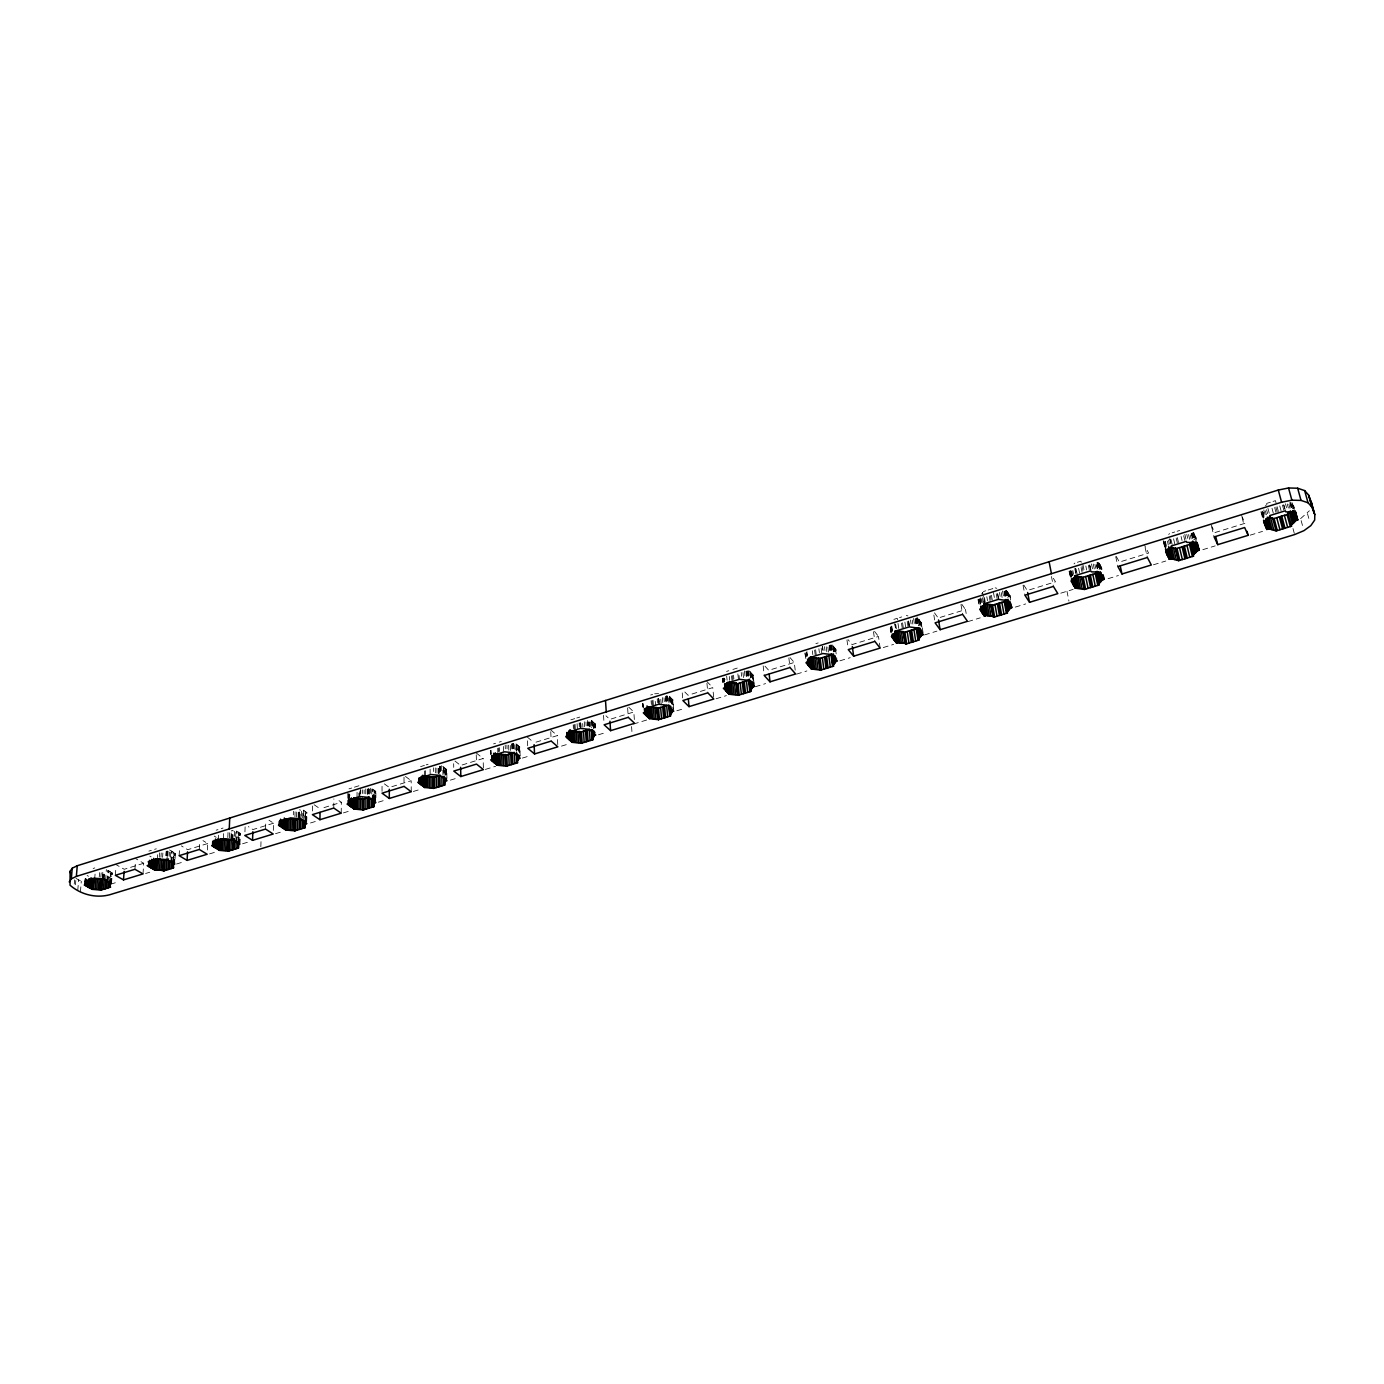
<?xml version="1.0" encoding="UTF-8"?>
<svg xmlns="http://www.w3.org/2000/svg" width="1384" height="1384" viewBox="0 0 1384 1384"><rect width="100%" height="100%" fill="white"/><g stroke="black" fill="none" stroke-linecap="round" stroke-linejoin="round"><path stroke-width="0.75" stroke-dasharray="5 3.75" d="M382.036 791.354L382.036 784.001M373.715 797.928L374.441 791.942L375.877 791.492L375.86 800.627M374.095 801.198L374.113 790.212M374.407 801.077L374.666 791.873M375.133 800.852L375.15 791.717M375.306 802.063L375.341 791.094M375.635 800.696L375.652 791.562M367.314 794.174L367.348 788.672M367.556 794.105L367.573 788.603M368.04 793.949L368.075 788.447M368.542 793.793L368.577 788.292M368.784 793.724L368.801 788.223M369.338 794.122L369.355 788.62M370.566 793.17L370.583 787.669L375.877 791.492M371.777 794.035L371.794 788.551M372.313 799.935L372.348 788.949M372.867 800.333L372.901 789.347M362.435 793.534L362.452 789.866M364.113 793.655L364.13 789.97M365.757 793.862L365.774 788.361M357.02 797.357L357.055 791.856M358.888 796.786L358.906 793.118M359.736 796.527L359.771 792.842M359.892 794.797L359.927 791.112M360.567 793.43L360.601 789.745M360.722 793.534L360.74 789.866M349.045 798.153L349.079 794.485M349.373 798.378L349.252 793.949M347.851 798.36L347.747 793.482M348.353 798.205L348.387 794.537M348.785 798.378L348.612 793.672M348.889 798.032L348.976 794.364L350.775 795.627M341.208 813.187L341.346 802.27L336.883 799.156M333.769 808.048L333.89 798.914M306.314 821.404L306.504 812.339M306.66 821.854L307.075 812.737L302.871 809.882L302.629 820.781M312.473 810.989L312.576 805.523M301.435 816.301L301.608 809.034M303.321 815.712L303.442 810.28M303.805 819.726L304.013 810.661M305.016 822.39L305.258 811.508M305.432 818.307L305.674 813.169L307.075 812.737M305.483 822.217L305.899 813.1M306.175 822.01L306.383 812.944M294.948 816.837L295.086 811.37M296.574 817.027L296.712 811.578M298.148 817.321L298.287 811.872M298.373 817.269L298.494 811.803M298.858 817.114L298.979 811.664M299.342 816.958L299.515 809.692M299.515 818.705L299.74 809.623M300.103 819.103L300.311 810.003M293.322 814.899L293.408 811.266M273.323 830.417L273.548 823.203L268.963 820.193M265.538 829.068L265.78 821.819M260.832 846.679L261.057 840.244M238.775 842.337L239.121 833.722M239.155 844.344L239.674 832.995M239.622 844.205L240.055 833.428M239.847 844.136L240.262 833.358L235.937 830.608L235.488 841.403M244.933 831.836L245.141 826.421M232.893 839.777L233.273 830.781M234.363 836.282L234.64 829.794M236.076 841.783L236.508 830.988M236.664 842.147L237.097 831.351M237.962 842.96L238.394 832.165M238.55 842.389L238.896 833.774L240.262 833.358M238.636 843.133L238.896 833.774M227.806 837.545L228.031 832.147M229.433 837.752L229.657 832.338M231.007 838.029L231.301 830.832M231.145 839.777L231.526 830.763M231.612 839.621L231.993 830.608M232.079 839.482L232.668 830.4M223.36 838.617L223.602 833.203M218.24 840.209L218.482 834.794M207.392 849.966L207.704 843.531L202.981 840.624M199.296 849.465L199.728 840.849M179.141 855.675L179.626 847.077M170.889 861.799L171.512 851.108M171.495 862.163L172.118 851.471M172.827 862.941L173.433 852.25M172.965 860.865L174.021 853.807L175.353 853.392L174.747 864.083M173.363 862.336L173.727 855.935M173.415 864.481L174.228 853.738M174.09 864.273L174.747 853.046M174.54 864.135L175.145 853.461M165.924 855.641L166.184 851.35M166.132 855.572L166.391 851.298M166.599 855.433L166.858 851.143M167.049 855.295L167.308 851.004M167.014 859.516L167.516 850.952M167.862 855.589L168.121 851.298M169.211 856.385L169.453 852.094M170.526 857.163L170.907 850.745M159.298 857.232L159.402 852.855M160.959 857.232L161.219 852.942M162.603 857.319L162.862 853.046M157.344 858.997L157.62 854.707M143.019 873.909L143.711 863.27L135.667 858.616M134.94 869.29L135.511 860.744M115.356 875.311L115.979 866.799M107.537 881.262L108.333 870.657M108.16 881.608L108.955 871.003M109.509 882.369L110.305 871.764M110.201 883.857L110.98 873.269L112.277 872.871L111.499 883.459M110.391 883.788L111.187 873.217M110.841 883.649L111.654 872.526M111.291 883.528L112.069 872.941M102.433 877.335L102.918 870.951M102.468 879.394L103.125 870.899M102.918 879.255L103.402 872.889M103.575 879.048L104.215 870.553M104.198 879.394L104.838 870.899M105.565 880.155L106.36 869.55M106.914 880.916L107.71 870.311L112.277 872.871M99.25 876.885L99.579 872.629M100.859 877.058L101.188 872.82M94.735 878.338L95.064 874.082M77.764 890.414L78.629 879.843M80.428 891.85L81.293 881.297M74.234 884.082L74.598 879.843M75.445 884.739L75.809 880.501M238.965 834.517L237.91 836.663L238.913 837.285L236.37 838.064M595.38 727.552L595.155 723.797L591.539 727.69M673.662 709.265L672.884 699.802L670.531 702.12M443.832 773.345L445.267 770.058L446.772 769.608L446.963 780.68M1007.656 597.334L1010.043 595.708L1010.77 599.635M305.501 814.692L304.653 817.044M1099.034 569.135L1101.578 567.44L1102.425 571.402M1193.631 539.95L1196.33 538.186L1193.631 532.598L1195.568 540.608M833.22 651.933L835.953 649.442L836.455 653.317M918.613 625.603L921.554 623.025L923.076 632.747M1300.597 518.637L1309.385 510.782M749.817 678.333L753.104 675.029L754.124 684.596M373.715 794.278L373.991 795.679M516.474 750.82L519.83 747.049L520.176 756.356M981.723 593.771L982.917 592.784M1265.495 505.592L1266.948 504.503M93.143 868.46L94.804 867.941M148.867 851.125L151.34 850.347M154.593 849.343L156.305 848.807M216.181 830.175L217.945 829.639M221.284 828.601L223.049 828.047M348.976 788.863L351.692 788.032M354.39 787.185L358.958 785.766M420.615 766.598L424.438 765.404M426.185 764.85L428.106 764.262M493.569 743.9L495.541 743.277M499.313 742.101L501.302 741.495M570.848 719.853L574.741 718.642M576.782 718.002L579.758 717.085M650.653 695.028L652.573 694.439M654.684 693.782L658.559 693.609M726.6 671.396L728.78 670.721M732.914 669.441L737.274 668.074M815.903 643.629L818.152 642.92M893.874 619.375L897.247 618.319L898.994 630.049M899.565 617.593L901.676 616.935M906.33 615.499L907.939 615.915M983.384 591.522L985.771 590.778M988.176 590.034L992.76 588.615L994.871 600.448M995.165 587.854L996.774 588.304M1074.884 563.063L1074.036 563.894M1077.358 562.285L1080.973 561.16L1083.43 573.097M1169.601 533.601L1168.684 534.466M1172.179 532.805L1174.739 531.992M1177.092 531.266L1179.652 530.47M1266.516 503.447L1270.374 502.254M1273.038 501.423L1275.46 500.662L1278.729 512.807M1263.973 517.305L1263.004 511.111M1292.362 508.533L1294.438 507.893L1292.656 503.413L1294.317 509.468M143.711 863.27L124.249 869.29L116.135 864.671M207.704 843.531L187.67 849.707L181.339 845.884M273.548 823.203L252.926 829.57L248.307 826.594M323.977 807.633L341.346 802.27M411.256 791.734L411.169 780.714L389.302 787.461L383.489 783.223M483.379 767.757L483.12 758.501L460.578 765.456L453.589 759.954M536.006 742.17L557.302 735.596L557.856 746.824M634.356 719.524L633.82 711.981L609.842 719.386L605.984 715.822M713.66 697.121L712.76 687.606L688.021 695.252L683.142 690.322M795.194 670.133L794.278 662.452L768.726 670.323L764.418 665.548M880.138 648.075L878.477 636.45L852.077 644.598L848.046 639.633M940.169 617.402L965.496 609.583L966.17 613.493M108.99 877.3L111.377 876.556L110.339 875.968L110.98 873.269M171.772 857.959L174.246 857.198L173.208 856.592M110.53 884.22L118.782 881.694M145.597 873.494L149.731 872.231M176.546 864.014L182.74 862.111M209.555 853.893L215.748 852.008M242.563 843.79L248.739 841.887M275.52 833.687L281.696 831.801M310.5 822.978L316.677 821.093M343.422 812.892L351.64 810.384M378.386 802.184L386.62 799.658M413.366 791.475L421.584 788.949M450.388 780.126L456.564 778.24M485.369 769.418L495.645 766.269M522.391 758.086L530.626 755.56M561.489 746.114L569.724 743.589M598.511 734.766L606.746 732.24M633.491 724.057L647.954 719.628M676.845 710.771L685.097 708.245M716.064 698.764L726.392 695.598M755.283 686.741L765.611 683.592M796.561 674.112L806.889 670.946M839.915 660.825L850.226 657.659M883.269 647.556L893.58 644.39M924.547 634.91L936.933 631.121M967.883 621.624L980.27 617.835M1015.372 607.092L1025.682 603.926M1060.784 593.182L1073.154 589.394M1108.134 578.668L1118.428 575.519M1153.426 564.793L1165.778 561.022M1202.834 549.673L1215.187 545.884M1250.184 535.158L1262.537 531.387M75.982 878.39L82.486 881.954M87.123 875.501L88.489 876.262M149.783 856.091L151.133 856.869M169.575 849.949L175.353 853.392M214.26 836.109L216.163 837.285M314.116 804.727L320.119 808.827M405.425 776.424L411.169 780.714M446.772 769.608L442.828 766.546L443.001 777.635M476.217 752.931L483.12 758.501M519.83 747.049L516.042 743.883L516.318 751.339M527.339 737.067L532.719 741.634M550.676 729.835L557.302 735.596M595.155 723.797L590.449 719.524L590.899 727.05M628.751 707.189L633.82 711.981M672.884 699.802L668.403 695.373L669.026 702.968M706.774 681.395L712.76 687.606M725.095 679.769L723.659 678.246L724.022 682.07M753.104 675.029L749.851 671.482L750.457 677.243M790.039 657.608L794.278 662.452M805.938 652.746L807.702 654.822M835.953 649.442L832.891 645.774L833.652 651.57M874.532 631.415L878.477 636.45M891.729 632.28L890.864 626.433L892.594 628.561M921.554 623.025L917.869 618.06L919.685 629.772M934.477 612.835L938.214 618.008M961.863 604.358L965.496 609.583M978.834 599.168L981.135 602.576M982.605 592.335L984.353 603.683M1010.043 595.708L1005.891 589.359L1007.344 597.231M1023.849 585.138L1027.274 590.518L1055.49 581.799L1052.169 576.367M1072.548 575.761L1069.728 571.004L1071.735 580.899M1101.578 567.44L1098.55 562.077L1100.228 570.018M1116.317 556.489L1119.396 562.077L1148.599 553.064L1144.654 545.504M1166.314 546.801L1163.806 541.853L1166.124 551.835M1211.156 524.882L1214.754 532.632L1244.995 523.308L1241.552 515.436M1307.465 513.585L1309.697 521.612M1301.15 520.644L1302.811 526.664M1292.154 502.755L1293.815 508.828M1292.466 504.174L1293.573 508.222M1292.137 504.278L1293.244 508.309M1290.874 502.478L1292.535 508.533M1290.165 502.686L1291.808 508.758M1289.836 502.79L1291.497 508.862M1288.919 504.312L1290.009 508.361M1287.258 503.966L1288.366 508.014M1292.985 528.567L1294.628 534.57M1285.459 503.759L1286.566 507.807M1283.885 505.229L1285.113 509.623M1283.66 504.693L1284.836 508.914M1282.449 505.073L1284.092 511.146M1279.767 505.904L1281.411 511.976M1275.875 507.115L1277.519 513.187M1274.664 507.496L1276.29 513.568M1272 508.309L1273.626 514.381M1267.952 508.378L1270.097 516.457M1266.568 509.623L1267.64 513.672M1265.322 510.765L1266.395 514.796M1263.782 509.918L1265.374 515.972M1262.692 511.215L1264.284 517.253M1261.983 511.423L1263.851 522.425M1262.294 514.173L1263.35 518.204M1261.775 512.98L1263.09 517.599M1260.945 511.751L1263.609 521.837M1242.071 517.46L1244.147 525.505M1211.657 526.889L1214.131 536.923M1195.43 536.335L1196.399 540.331M1194.807 535.054L1195.776 539.051M1194.254 533.895L1196.468 542.476M1193.51 533.324L1194.963 539.327M1193.216 532.736L1195.638 542.753M1192.904 532.823L1194.357 538.843M1192.212 533.048L1193.665 539.068M1191.52 533.255L1192.973 539.276M1191.209 533.359L1192.662 539.379M1190.205 534.881L1191.174 538.895M1188.545 534.553L1189.998 540.573M1186.763 534.362L1187.731 538.376M1184.86 534.328L1186.538 541.853M1183.683 535.694L1185.119 541.715M1181.088 536.49L1182.04 540.504M1177.334 537.649L1178.753 543.67M1176.158 538.013L1177.594 544.033M1173.58 538.808L1174.999 544.829M1171.02 539.604L1172.421 545.625M1169.878 538.964L1170.812 542.978M1169.791 538.808L1171.245 545.988M1168.529 540.019L1169.463 544.016M1167.387 541.109L1168.321 545.106M1165.311 541.386L1166.245 545.383M1164.999 541.473L1165.934 545.469M1165.034 544.275L1165.951 548.254M1164.325 541.68L1166.297 551.109M1163.633 541.905L1165.034 547.908M1163.166 540.573L1165.934 552.579M1145.104 547.51L1147.371 557.492M1115.729 556.61L1117.891 566.575M1100.574 565.658L1101.404 569.62M1099.882 564.43L1100.713 568.392M1099.553 563.859L1101.664 573.789M1099.242 563.305L1100.505 569.256M1098.256 562.821L1099.519 568.789M1097.945 562.267L1099.207 568.218M1097.633 562.354L1098.896 568.322M1096.976 562.561L1098.221 568.53M1096.716 564.759L1097.564 568.737M1096.422 564.845L1097.253 568.824M1094.917 564.395L1095.747 568.374M1093.256 564.067L1094.519 570.035M1091.474 563.894L1092.737 569.862M1090.021 565.848L1090.851 569.827M1089.744 565.364L1090.765 569.672M1089.467 564.88L1090.713 570.848M1088.326 565.243L1089.571 571.211M1085.834 566.004L1086.648 569.983M1082.928 564.793L1084.572 572.751M1081.077 567.492L1082.305 573.443M1078.586 568.253L1079.814 574.222M1076.095 569.032L1077.323 574.983M1075.126 568.34L1075.939 572.319M1075.039 568.201L1075.852 572.163M1074.97 569.378L1076.181 575.329M1072.808 570.416L1073.621 574.377M1071.995 571.488L1072.79 575.467M1070.991 570.606L1072.202 576.557M1070.697 570.71L1071.891 576.661M1070.455 572.215L1071.579 576.73M1070.04 570.9L1071.233 576.851M1069.365 571.108L1070.576 577.059M1069.071 571.211L1071.406 581.678M1066.977 591.279L1068.932 601.088M1051.459 576.523L1053.397 586.418M1023.07 585.328L1024.938 595.189M1009.697 595.172L1011.496 604.981M1008.158 592.802L1008.867 596.729M1007.448 591.729L1009.247 601.573M1006.67 590.536L1007.76 596.452M1005.909 590.778L1006.981 596.694M1005.614 590.864L1006.687 596.781M1004.974 591.072L1006.047 596.988M1004.317 591.279L1005.389 597.179M1004.023 591.366L1005.095 597.265M1002.518 590.933L1003.936 598.805M1001.22 592.594L1002.276 598.511M999.438 592.421L1000.148 596.366M997.847 594.22L999.006 600.275M997.328 593.442L998.694 599.826M996.221 593.771L997.293 599.687M991.411 595.276L992.466 601.192M990.321 595.604L991.013 599.549M989.214 595.95L990.269 601.867M986.809 596.694L987.519 600.639M984.422 597.438L985.46 603.355M983.851 598.545L984.889 604.462M982.415 597.698L983.453 603.597M981.446 598.718L982.138 602.646M980.374 597.784L981.048 601.729M979.855 598.857L980.893 604.756M979.578 598.943L980.253 602.87M979.63 600.345L980.304 604.272M978.298 599.341L979.734 607.818M978.004 599.428L978.696 603.355M960.98 604.566L962.624 614.375M933.854 615.032L935.1 622.852M921.173 622.506L921.882 627.004M920.325 621.381L921.848 631.121M919.495 620.24L921 629.979M919.097 619.721L920.619 629.461M918.716 619.202L920.533 630.896M917.021 616.918L918.232 624.72M916.952 618.354L917.851 624.201M916.658 618.44L917.575 624.305M916.035 618.631L916.952 624.495M915.412 618.821L916.917 628.596M915.135 618.908L916.035 624.772M913.596 618.492L914.513 624.357M912.246 620.153L912.852 624.063M910.482 619.997L911.087 623.907M908.838 621.779L909.842 627.782M908.388 621.174L909.513 627.35M908.285 621.035L909.167 626.9M907.212 621.364L908.112 627.229M904.894 622.091L905.776 627.955M902.558 622.8L903.441 628.665M901.503 623.129L902.385 628.993M895.794 624.893L896.382 628.803M895.015 624.028L895.707 628.059M894.791 623.717L895.379 627.627M891.763 626.156L892.628 632.004M891.486 626.243L892.351 632.09M890.95 626.398L892.092 634.183M890.362 627.229L891.504 635.014M890.258 628.665L890.829 632.557M873.494 631.692L874.861 641.415M846.956 639.91L847.994 647.66M835.538 648.958L836.801 658.611M834.639 647.868L835.14 651.726M833.722 646.778L834.984 656.431M833.306 646.276L834.068 652.072M831.992 644.684L832.995 652.418M831.317 645.515L832.078 651.31M830.902 645.013L832.165 654.684M830.642 645.1L831.888 654.77M830.037 645.29L831.282 654.961M829.431 645.463L830.175 651.276M829.154 645.549L829.898 651.362M827.874 647.089L828.618 652.902M826.213 646.812L826.957 652.625M824.466 646.657L824.951 650.532M822.529 646.501L823.134 650.515M822.286 646.207L822.771 650.082M821.144 648.041L821.871 653.853M818.896 648.733L819.38 652.608M815.608 649.753L816.335 655.566M814.588 650.065L815.314 655.878M812.339 650.757L812.823 654.632M806.907 651.57L807.374 655.445M806.543 652.556L807.028 656.431M806.284 652.643L806.751 656.5M805.228 653.594L806.18 661.31M804.813 653.092L805.557 656.881M788.863 657.919L789.987 667.555M763.172 665.877L764.227 675.478M752.844 675.115L753.847 684.665M752.671 674.544L753.467 682.208M752.256 675.288L752.671 679.111M751.702 673.506L752.1 677.33M750.733 672.451L751.737 682.018M750.284 671.967L750.889 677.71M748.882 670.427L749.678 678.108M748.104 671.292L749.107 680.876M747.654 670.808L748.398 680.478M746.806 671.067L747.81 680.668M746.236 671.257L747.222 680.841M745.959 671.344L746.962 680.928M744.419 670.946L745.215 678.627M742.966 672.607L743.554 678.368M741.218 672.468L741.616 676.309M739.039 675.461L739.437 679.302M737.862 673.852L738.451 679.613M733.503 675.202L733.883 679.042M732.499 675.496L733.087 681.257M731.513 675.807L732.084 681.568M729.333 676.482L729.714 680.322M726.652 676.24L727.136 680.201M724.074 678.125L724.455 681.949M723.815 678.195L724.195 682.035M723.244 678.385L723.607 682.208M722.656 678.558L723.036 682.381M722.396 678.644L722.759 682.468M706.947 683.298L707.829 692.848M682.243 692.917L682.883 700.529M672.624 699.871L673.403 709.352M672.416 699.335L673.195 708.816M672.07 700.044L672.382 703.833M671.396 698.332L672.174 707.812M671.24 700.304L671.551 704.093M670.375 697.311L671.136 706.792M669.908 696.844L670.669 706.342M669.441 696.394L669.908 702.086M667.538 696.256L667.988 701.947M667.053 695.789L667.521 701.498M666.811 695.875L667.261 701.567M666.24 696.048L666.69 701.74M665.825 698.124L666.137 701.93M665.41 696.29L665.877 701.999M664.009 697.83L664.32 701.636M662.365 697.571L662.815 703.28M660.791 699.335L661.241 705.044M659.009 699.318L659.459 705.027L658.594 698.92M658.317 698.661L658.767 704.369L658.196 698.539M657.227 698.833L657.521 702.639M655.272 701.394L655.566 705.2M653.006 700.131L653.438 705.84M652.054 700.442L652.487 706.134M651.086 700.736L651.38 704.543M643.076 703.833L643.352 707.622M642.851 703.297L643.127 707.086M642.591 703.366L642.868 707.155M631.571 726.548L632.09 734.056M627.627 707.881L628.267 717.344M603.528 715.355L603.891 721.012M594.912 723.867L595.137 727.621M594.67 723.348L595.224 732.741M594.376 724.04L594.584 727.794M593.598 722.379L594.151 731.773M593.58 724.282L593.615 728.918M592.525 721.393L593.182 732.672M592.023 720.943L592.698 732.24M591.539 720.51L592.196 731.79M589.601 722.31L589.809 726.081M589.1 721.86L589.428 727.517M588.857 721.946L589.065 725.718M588.304 722.119L588.511 725.873M587.75 722.275L587.975 726.046M587.404 720.476L587.716 726.133M585.951 722.016L586.159 725.77M584.29 721.756L584.619 727.413M582.681 723.521L582.906 727.292M580.796 723.382L581.142 727.275M580.501 723.123L580.709 726.894M580.207 722.863L580.519 728.52M580.069 722.742L580.38 728.399M579.135 723.036L579.342 726.808M577.093 723.659L577.405 729.316M575.052 724.299L575.363 729.956M574.118 724.593L574.429 730.25M573.201 724.87L573.391 728.641M550.763 731.703L551.195 741.08M527.494 740.803L527.788 748.294M519.588 747.118L519.934 756.425M519.311 746.616L519.675 755.923M519.052 747.291L519.415 756.598M518.533 747.447L518.429 751.252M518.187 745.682L518.533 754.989M517.062 744.748L517.408 754.055M516.543 744.315L516.751 749.903M514.969 744.8L515.177 750.405M513.845 743.865L514.191 753.19M513.326 743.433L513.672 752.775M513.083 743.502L513.429 752.844M512.547 743.675L512.893 753M512.028 743.831L512.357 753.173M511.786 743.9L512.045 751.374M510.281 745.44L510.488 751.045M508.637 745.197L508.845 750.803M506.942 745.076L507.063 748.813M505.195 745.076L505.316 748.813M503.465 746.478L503.655 752.083M499.503 747.706L499.624 751.443M498.603 747.983L498.724 751.72M497.704 748.277L497.877 753.882M491.112 750.318L491.216 754.038M490.576 750.474L490.974 754.695M490.351 750.543L490.455 754.28M476.252 754.799L476.407 760.37M453.658 763.674L453.727 767.376M446.53 769.677L446.721 780.749M446.236 769.193L446.427 780.265M446.011 769.833L446.184 779.054M445.51 769.988L445.423 779.279M445.06 768.293L445.25 779.365M444.904 771.701L444.973 775.386M443.901 767.376L444.039 776.614M443.364 766.961L443.451 772.514M441.652 765.646L441.773 773.033M440.51 766.58L440.648 775.836M439.974 766.165L440.112 775.421M439.731 766.234L439.853 773.639M439.247 768.241L439.333 773.794M438.728 768.414L438.815 773.95M438.503 768.483L438.572 774.037M436.929 768.155L437.015 773.708M435.285 767.93L435.372 773.483M433.59 767.809L433.642 771.511M430.095 769.227L430.165 774.781M425.372 770.68L425.442 776.234M424.507 770.957L424.559 776.51M404.007 777.185L404.059 786.406"/><path stroke-width="1.5" d="M373.126 806.889L373.144 799.589M373.178 806.059L373.196 798.758M373.49 806.284L373.524 799M348.56 799.969L348.526 803.62L347.073 804.069L354.252 809.086L363.179 809.917L373.974 806.63L373.836 799.225M373.974 806.63L373.023 805.955L374.147 804.467L374.164 799M374.147 804.467L374.389 800.038M348.526 803.62L349.841 800.558L348.872 799.865L359.736 796.527L368.767 797.392L375.86 802.461L374.389 803.689M367.729 808.533L367.781 797.599M368.559 808.273L368.611 797.34M369.407 808.014L369.459 797.08L363.248 799L353.785 797.755L353.681 808.688M371.258 807.46L371.293 798.343M373.023 805.955L373.04 798.654M362.383 809.363L362.297 798.326M362.712 809.588L362.764 798.654M363.179 809.917L363.092 798.897M364.027 809.675L364.078 798.741M365.878 809.104L365.93 798.17M354.961 808.861L355.048 797.911M355.463 808.706L355.55 797.772M355.688 808.637L355.774 797.703M357.245 808.948L357.332 797.997M358.871 809.138L358.94 798.205M360.532 809.259L360.618 798.326M350.117 806.18L350.169 798.879M350.671 806.578L350.74 799.277M351.225 806.976L351.311 797.841M352.453 807.823L352.539 798.706M354.252 809.086L354.339 798.135M354.477 809.017L354.563 798.066M348.301 803.689L348.335 800.038M348.872 805.332L348.924 799.848M319.912 819.709L312.403 814.622L333.769 808.048L341.208 813.187L319.912 819.709L320.05 812.46M1311.34 506.163L1311.409 502.513L1308.537 494.936L1304.645 490.593L1297.656 488.223L1288.539 487.981L1278.297 490.04L77.245 865.744L72.228 868.218L70.1 871.297L70.03 885.189C80.722 894.566 95.946 898.441 109.751 894.739L1294.628 534.57L1303.918 530.678L1310.821 525.643L1314.679 520.073L1314.8 514.623L1311.409 502.513M300.812 828.981L301.055 818.152M302.612 828.428L302.802 819.397M304.411 827.096L304.376 821.56M304.411 827.892L304.567 820.66M304.74 827.303L304.982 820.85M305.224 827.632L304.255 826.992L305.432 824.034L306.85 823.601L299.515 818.705L290.536 817.875L280 821.144L279.879 824.76L278.478 825.193L285.865 830.037L294.757 830.832L305.224 827.632L305.345 821.94M305.466 824.795L305.535 821.179M293.927 830.296L294.204 819.466L287.561 818.757L285.588 818.809L285.294 829.656M294.273 830.521L294.532 819.674M294.602 830.729L294.861 819.899M294.757 830.832L295.017 820.003L294.048 819.363L293.771 830.192M295.57 830.59L295.83 819.76M297.37 830.037L297.629 819.207M299.169 829.483L299.428 818.653L295.017 820.003M299.982 829.241L300.242 818.394M288.823 829.898L289.118 819.051M290.45 830.089L290.727 819.259M292.111 830.192L292.37 819.363M282.18 827.615L282.388 820.383M282.751 827.995L282.959 820.764M284.031 828.826L284.325 817.979M285.865 830.037L286.159 819.19M286.09 829.967L286.384 819.12M286.557 829.812L286.851 818.982M287.042 829.673L287.336 818.826M287.267 829.604L287.561 818.757M279.049 825.573L279.274 821.352M279.654 824.829L279.758 821.196M280.329 826.404L280.537 819.155M281.592 827.234L281.8 820.003M252.545 840.347L244.795 835.452L265.538 829.068L273.219 834.016L252.545 840.347L252.857 831.715M238.48 848.029L237.477 847.406L238.463 844.551L239.847 844.136L232.304 839.413L223.36 838.617L213.136 841.783L214.157 842.406L213.222 845.295L211.856 845.711L219.468 850.381L228.308 851.143L238.48 848.029L238.74 841.593M232.598 849.828L233.031 839.102M233.394 849.586L233.827 838.86M234.173 849.343L234.623 838.6M235.937 848.807L236.283 840.226M237.685 848.271L237.944 841.835M237.979 847.717L238.238 841.264M238.325 847.942L238.584 841.489M227.305 850.52L227.755 839.794L221.302 839.206L219.347 839.258L218.862 850.018M227.46 850.624L227.91 839.88M227.806 850.831L228.256 840.105M228.152 851.056L228.602 840.313M228.308 851.143L228.758 840.417L227.755 839.794M229.26 828.947L229.727 818.048M229.104 850.901L229.554 840.174M230.851 850.364L231.301 839.638L228.758 840.417M220.142 850.174L220.627 839.431M220.61 850.018L221.094 839.275M220.817 849.966L221.302 839.206M222.374 850.243L222.859 839.5M224 850.433L224.468 839.69M225.644 850.52L226.111 839.777M215.074 847.683L215.471 839.067M215.662 848.046L216.06 839.431M216.267 848.409L216.665 839.811M217.565 849.205L218.049 838.462M219.468 850.381L220.16 839.569M212.461 846.074L212.738 841.178M213.759 846.887L214.07 840.417M187.1 860.398L179.141 855.675L199.296 849.465L207.185 854.257L187.1 860.398L187.549 851.852M171.149 868.616L171.53 862.215M172.758 867.353L172.965 860.865M172.862 868.097L173.484 861.159M173.467 867.768L173.675 861.644M154.333 869.792L155.008 859.135L167.014 859.516L174.747 864.083L173.415 864.481L172.602 867.249L173.623 867.854L163.745 870.882L164.385 860.242L163.347 859.637L161.72 859.637L161.08 870.277L154.939 870.138L147.154 865.64L148.469 865.225L149.23 862.44L148.174 861.834L158.122 858.755L160.821 859.377M164.523 870.64L165.146 860M166.218 870.121L166.841 859.481M167.914 869.602L168.415 861.09M168.675 869.36L169.177 860.848M169.453 869.135L169.955 860.606M157.828 870L158.485 859.36M159.437 870.19L160.094 859.551M162.88 870.363L163.347 859.637M163.225 870.571L163.866 859.931M163.589 870.778L164.212 860.139M151.669 868.252L152.205 859.706M153.001 869.014L153.676 858.357M154.939 870.138L155.614 859.499M155.146 870.086L155.821 859.429M155.614 869.948L156.271 859.291M156.063 869.809L156.721 859.153M156.271 869.74L156.928 859.083M149.109 866.765L149.507 860.364M150.441 867.543L150.856 861.142M151.064 867.889L151.6 859.36M419.248 781.839L420.788 778.673L419.854 777.964L431.047 774.504L440.112 775.421L446.963 780.68L445.458 781.13L443.866 784.296L444.783 784.987L433.659 788.378L424.68 787.496L417.76 782.306L419.248 781.839L419.214 778.154M123.505 879.895L115.356 875.311L134.94 869.29L143.019 873.909L123.505 879.895L124.093 871.401M108.194 887.853L108.661 881.522M110.028 880.189L109.544 886.539L110.599 887.127L100.997 890.05L92.244 889.358L84.268 884.999L85.549 884.601L86.137 881.902L85.064 881.314L94.735 878.338L104.198 878.771L103.385 889.324M110.028 882.404L109.717 886.625L110.201 883.857L111.499 883.459L103.575 879.048L99.077 879.013M110.028 885.898L110.339 881.677M100.461 889.774L101.274 879.221M100.824 889.964L101.638 879.428M100.997 890.05L101.793 879.515M101.741 889.826L102.537 879.29M105.046 888.822L105.686 880.38M105.789 888.58L106.43 880.155M106.551 888.355L107.174 879.913M95.081 889.22L95.911 878.667L94.354 878.408L92.451 878.459L91.621 889.012M96.69 889.393L97.503 878.84L95.911 878.667M98.316 889.479L99.129 878.927M99.942 889.479L100.738 878.927M100.098 889.566L100.911 879.013M88.265 887.179L88.939 878.719M88.887 887.525L89.562 879.065M90.254 888.269L91.084 877.698M92.244 889.358L93.074 878.805M92.434 889.289L93.264 878.736M92.884 889.151L93.714 878.598M93.316 889.03L94.354 878.408M84.891 885.345L85.41 878.978M85.358 884.67L85.773 878.978M86.275 886.089L86.777 879.74M87.642 886.85L88.144 880.501M69.2 881.919L71.328 878.857L72.228 868.218M71.328 878.857L76.362 876.401L77.245 865.744M492.15 759.384L493.915 756.096L493.015 755.37L504.554 751.806L513.672 752.775L520.246 758.224L518.706 758.692L516.889 761.961L517.772 762.671L506.302 766.182L497.288 765.248L490.628 759.868L492.15 759.384L492.047 755.664M590.068 740.578L589.411 729.351L580.38 728.399L568.478 732.084L569.343 732.828L565.762 736.721L572.146 742.308L581.211 743.294L593.027 739.679L592.196 738.935L594.238 735.544L595.829 735.06L589.532 729.403L580.588 732.067L571.557 731.081L569.966 729.679L570.554 740.924M644.927 712.345L647.158 708.816L646.345 708.037L658.646 704.248L667.832 705.304L673.818 711.168L672.174 711.67L669.873 715.165L670.669 715.943L658.473 719.68L649.373 718.659L643.283 712.846L644.927 712.345L644.65 708.556M725.008 687.692L727.517 684.042L726.738 683.212L739.437 679.302L748.658 680.409L754.315 686.499L752.619 687.018L750.059 690.651L750.803 691.446L738.208 695.304L729.091 694.232L723.33 688.211L725.008 687.692L724.645 683.852M811.664 668.922L810.245 657.383L819.12 658.611L832.078 654.615L822.909 653.525L809.778 657.573L810.505 658.438L805.972 662.746L811.405 669.008L820.556 670.133L833.566 666.154L832.857 665.323L835.711 661.569L834.95 655.774M897.956 642.487L896.226 630.844L903.216 631.64L905.638 644.131L919.062 640.031L918.422 639.166L921.571 635.256L920.654 629.426M992.951 616.364L986.204 615.447L984.145 603.701L990.875 604.618L993.574 617.264L1007.466 613.008L1006.86 612.109L1010.337 608.06L1009.265 602.161M1102.166 579.913L1104.103 579.325L1100.038 572.197L1091.267 571.817L1090.713 570.848L1076.181 575.329L1076.752 576.298L1071.078 581.124L1075.281 588.165L1084.52 589.463L1098.896 585.069L1098.36 584.135L1102.166 579.913L1100.488 572.007M1199.219 550.175L1195.638 542.753L1186.78 542.355L1186.296 541.352L1171.245 545.988L1171.746 546.991L1165.639 551.991L1169.376 559.326L1171.366 558.721L1178.649 560.693L1193.527 556.143L1193.043 555.174L1197.212 550.797L1199.219 550.175L1197.489 543.601M1265.668 521.197L1270.166 516.63L1269.734 515.592L1285.321 510.782L1285.736 511.821L1294.68 512.253L1297.742 520.003L1295.666 520.626L1291.116 525.176L1291.531 526.197L1276.117 530.902L1268.886 528.844L1266.827 529.466L1263.609 521.837L1265.668 521.197L1267.865 529.155M1291.531 526.197L1287.847 513.101L1290.545 510.904L1293.832 522.979M1098.446 584.273L1095.869 572.267L1097.131 571.263M1193.129 555.313L1190.171 543.203L1191.537 542.165L1194.409 554.136M76.362 876.401L1281.584 502.236L1291.878 500.178L1301.029 500.42L1308.036 502.773L1311.928 507.098L1314.8 514.623M424.144 787.098L424.023 776.043L433.521 777.358L439.922 775.386L440.077 786.423M496.769 764.833L496.423 753.692L505.921 755.058L514.485 752.412L514.9 763.553M658.473 719.68L656.794 707.57L648.058 706.861L648.906 718.209M728.641 693.765L727.517 682.312L736.305 683.073L738.208 695.304M897.334 642.678L895.604 631.035L909.167 626.9L918.457 628.111L923.37 634.702L921.571 635.256M164.385 860.242L168.537 858.962M657.59 708.348L666.707 705.546L667.607 716.877M737.067 683.869L748.623 680.305L749.817 691.758M835.711 661.569L837.458 661.033L831.473 653.905L833.203 665.739M895.604 631.087L896.296 631.969L891.4 636.45L896.434 642.954L904.963 643.266M1010.337 608.06L1012.206 607.489L1007.708 600.639L998.383 599.358L984.353 603.683L984.976 604.6L979.716 609.254L984.353 616.018L986.204 615.447M389.319 798.447L411.256 791.734L404.059 786.406L382.036 793.188L389.319 798.447L389.302 789.295M460.82 776.545L483.431 769.608L476.494 764.089L453.796 771.078L460.82 776.545L460.63 767.307M534.535 753.951L557.856 746.824L551.195 741.08L527.788 748.294L534.535 753.951L534.138 744.644M610.569 730.666L634.616 723.296L628.267 717.344L604.116 724.784L610.569 730.666L609.963 721.254M689.007 706.636L713.833 699.024L707.829 692.848L682.883 700.529L689.007 706.636L688.35 699.041M770.006 681.828L795.644 673.973L789.987 667.555L764.227 675.478L770.006 681.828L769.158 674.164M853.651 656.189L880.138 648.075L874.861 641.415L848.254 649.598L853.651 656.189L852.336 646.536M940.099 629.703L967.485 621.312L962.624 614.375L935.1 622.852L940.099 629.703L938.525 619.963M1029.506 602.317L1057.826 593.632L1053.397 586.418L1024.938 595.189L1029.506 602.317L1027.637 592.49M1121.991 573.979L1151.315 565.001L1147.371 557.492L1117.891 566.575L1121.991 573.979L1120.261 566.039M1248.109 535.348L1244.666 527.529L1214.131 536.923L1217.73 544.656L1248.109 535.348L1247.071 531.335M161.08 870.277L163.745 870.882M1078.69 588.01L1076.285 576.159L1082.08 577.612L1096.405 573.218L1095.869 572.267M1172.854 559.188L1170.068 547.216L1175.829 548.756L1190.655 544.189L1190.171 543.203M1270.356 529.328L1267.173 517.253L1272.484 517.841L1272.899 518.862L1288.245 514.139L1287.847 513.101M280 821.144L281.004 821.785L279.879 824.76M916.935 627.938L918.509 639.287M990.875 604.618L991.48 605.517L1005.338 601.262L1004.732 600.345L1006.964 612.247M1310.977 501.337L1314.35 513.464M1308.987 496.129L1313.364 510.869M1308.537 494.936L1311.928 507.098M1304.645 490.593L1308.036 502.773M1297.656 488.223L1301.029 500.42M1295.545 511.942L1297.742 520.003M1295.303 511.336L1297.517 519.398M1288.539 487.981L1291.878 500.178M1294.801 510.696L1297.431 520.09M1294.507 512.253L1296.704 520.315M1293.244 510.454L1295.995 520.54M1292.916 510.558L1295.666 520.626M1292.12 511.751L1294.87 521.82M1289.3 512.028L1292.569 524.103M1287.051 514.502L1290.321 526.56M1278.297 490.04L1281.584 502.236M1284.404 515.315L1287.656 527.373M1281.757 516.128L1285.009 528.186M1280.563 516.491L1283.798 528.55M1279.37 516.872L1282.605 528.93M1276.723 517.685L1279.958 529.726M1274.093 518.498L1277.311 530.539M1272.484 517.841L1276.117 530.902M1270.581 517.789L1273.782 529.847M1268.799 517.599L1272 529.657M1266.239 518.792L1268.886 528.844M1265.91 518.879L1268.574 528.93M1265.028 521.336L1267.156 529.363M1264.457 520.834L1266.827 529.466M1263.886 520.211L1266.031 527.563M1263.903 521.041L1265.218 525.661M70.1 871.297L70.93 874.584M1215.74 536.646L1217.73 544.656M1196.883 542.338L1198.907 550.278M1196.745 543.064L1197.714 547.061M1196.191 541.905L1198.215 550.486M1195.603 542.701L1197.523 550.694M1195.292 542.805L1197.212 550.797M1194.115 541.957L1196.52 551.939M1192.697 541.075L1195.568 553.046M1190.413 543.687L1193.527 556.143M1189.496 544.535L1192.368 556.506M1186.953 545.331L1189.807 557.285M1184.393 546.109L1187.247 558.063M1183.234 546.472L1186.071 558.427M1182.074 546.836L1184.912 558.773M1179.531 547.614L1182.351 559.551M1176.988 548.393L1179.808 560.347M1175.587 548.254L1178.649 560.693M1175.345 547.77L1178.234 559.88M1173.459 547.735L1176.279 559.69M1171.694 547.545L1174.497 559.499M1168.58 546.749L1171.366 558.721M1168.736 548.842L1171.054 558.807M1168.061 549.05L1170.38 559.015M1167.369 549.258L1169.688 559.222M1167.058 549.361L1169.376 559.326M1167.231 550.78L1169.099 558.755M1166.591 549.517L1168.459 557.51M1166.418 550.261L1167.819 556.247M1166.124 549.69L1167.525 555.676M1103.256 575.363L1104.103 579.325M1102.944 574.81L1103.792 579.412M1102.287 575.658L1103.134 579.619M1101.214 573.893L1102.46 579.827M1099.882 573.097L1101.543 581.021M1098.619 572.197L1100.695 582.093M1097.547 573.236L1099.64 583.131M1096.128 572.734L1098.896 585.069M1095.28 573.564L1097.771 585.415M1092.824 574.308L1095.298 586.176M1090.35 575.069L1092.824 586.92M1089.243 575.415L1091.699 587.266M1088.118 575.761L1090.575 587.612M1085.661 576.523L1088.101 588.373M1083.205 577.284L1085.644 589.117M1081.994 577.474L1084.52 589.463M1081.527 576.678L1084.243 588.996M1079.676 576.644L1082.098 588.494M1077.911 576.471L1080.333 588.321M1074.78 575.709L1077.202 587.577M1074.486 575.813L1076.89 587.664M1074.226 577.993L1076.233 587.871M1073.569 578.183L1075.576 588.062M1073.275 578.287L1075.281 588.165M1073.344 579.706L1074.953 587.612M1072.635 578.495L1074.226 586.401M1072.306 579.256L1073.517 585.207M1071.977 578.72L1073.188 584.654M1049.089 561.748L1051.442 573.685M1010.199 601.884L1011.271 607.766M1009.541 602.075L1010.631 607.974M1008.019 599.307L1009.801 609.116M1007.258 600.345L1009.04 610.154M1005.909 599.393L1008.054 611.157M1005.026 600.812L1007.466 613.008M1004.248 601.59L1006.376 613.337M1001.86 602.334L1003.988 614.081M999.473 603.061L1001.601 614.807M998.4 603.389L1000.511 615.136M997.31 603.718L999.421 615.465M994.94 604.462L997.034 616.191M992.57 605.189L994.646 616.935M991.394 605.379L993.574 617.264M990.979 604.756L993.262 616.814M989.041 604.583L991.117 616.33M987.294 604.427L989.352 616.174M985.65 604.133L987.709 615.88M983.851 603.787L985.91 615.534M983.557 605.95L985.27 615.742M982.934 606.14L984.647 615.932M982.64 606.227L984.353 616.018M982.277 605.708L983.989 615.499M981.827 606.503L983.194 614.34M981.377 607.299L982.398 613.181M981.014 606.763L982.034 612.645M980.651 606.227L981.671 612.109M921.865 631.087L922.471 634.979M921.242 631.277L921.848 635.169M919.91 628.492L921.104 636.277M918.924 627.54L920.429 637.263M918.024 628.526L919.53 638.232M918.163 634.201L917.263 628.371L903.873 632.505L903.216 631.64L905.292 643.698M917.159 628.249L918.976 639.892M916.225 628.699L918.024 640.342M913.907 629.409L915.706 641.052M911.606 630.118L913.388 641.761M910.568 630.447L912.35 642.089M909.513 630.758L911.295 642.401M907.212 631.467L908.977 643.11M904.928 632.177L906.676 643.819M903.769 632.367L905.638 644.131M901.399 631.606L903.146 643.249M899.652 631.45L901.399 643.093M898.026 631.173L899.756 642.816M896.503 630.758L898.233 642.401M894.998 631.225L896.711 642.868M894.721 631.312L896.434 642.954M894.618 632.747L896.054 642.453M894.029 633.561L895.189 641.328M893.459 634.391L894.324 640.221M893.061 633.872L893.926 639.719M892.957 635.308L893.528 639.2M892.092 634.183L892.663 638.076M835.486 657.625L835.988 661.483M834.587 656.76L835.331 662.538M833.479 653.871L834.725 663.507M832.649 654.805L833.895 664.441M831.957 654.476L832.562 658.455M832.96 662.175L833.566 666.154M831.369 653.767L832.857 665.323M831.057 654.926L832.545 666.465M828.826 655.618L830.313 667.157M826.594 656.293L828.064 667.832M825.591 656.604L827.061 668.143M824.57 656.933L826.04 668.455M822.356 657.608L823.809 669.147M820.124 658.3L821.577 669.821M819.12 658.611L820.556 670.133M818.757 658.178L820.452 670.012M818.411 657.763L819.951 669.441M816.612 657.746L818.048 669.285M814.882 657.59L816.301 669.129M813.238 657.331L814.657 668.87M811.716 656.933L813.135 668.472M811.439 657.019L812.858 668.558M810.851 657.21L812.27 668.749M809.986 657.469L811.405 669.008M809.796 658.905L810.972 668.524M808.879 657.832L810.055 667.451M808.187 658.68L809.121 666.379M807.996 660.116L808.688 665.894M807.564 659.614L808.273 665.393M753.467 682.208L753.882 686.032M753.069 682.935L753.467 686.758M752.481 683.108L752.879 686.931M752.014 681.291L752.619 687.018M751.702 682.226L752.308 687.969M750.976 681.257L751.772 688.886M750.024 680.236L751.01 689.786M749.886 683.696L750.803 691.446M749.834 685.322L750.422 691.048M748.969 679.319L750.163 690.772M746.46 680.98L747.654 692.415M744.315 681.637L745.492 693.073M743.329 681.949L744.505 693.384M742.343 682.243L743.519 693.678M740.198 682.918L741.357 694.336M738.035 683.575L739.194 695.01M736.686 683.471L737.845 694.906M736.305 683.073L737.568 694.63M734.523 683.056L735.665 694.491M732.811 682.9L733.952 694.336M731.167 682.641L732.309 694.093M729.645 682.277L730.769 693.713M729.368 682.347L730.51 693.799M728.797 682.537L729.922 693.972M728.226 682.71L729.351 694.145M727.967 682.796L729.091 694.232M726.721 683.194L727.655 692.727M725.908 684.059L726.669 691.689M725.476 683.592L726.219 691.221M725.199 685.028L725.77 690.754M671.621 708.781L671.932 712.57M670.998 707.795L671.465 713.469M670.15 706.774L670.773 714.334M669.769 706.376L670.548 715.822M669.51 706.099L670.271 715.563M669.112 705.719L669.994 715.286M668.801 704.906L669.718 716.237M664.614 706.186L665.514 717.518M663.663 706.48L664.562 717.812M662.711 706.774L663.611 718.106M660.635 707.414L661.517 718.746M658.542 708.054L659.424 719.386M657.469 708.227L658.351 719.559M657.192 707.968L658.075 719.282M656.794 707.57L657.798 719.023M655.03 707.553L655.912 718.884M653.334 707.414L654.199 718.763M651.691 707.172L652.556 718.504M650.151 706.809L650.999 718.158M649.892 706.895L650.757 718.227M649.338 707.068L650.186 718.4M648.785 707.241L649.373 718.659M647.02 705.857L647.868 717.206M646.259 708.643L646.812 716.22M645.774 708.193L646.345 715.753M645.446 709.629L645.861 715.303M644.408 708.625L644.823 714.3M605.517 700.494L606.244 711.912M594.272 731.721L594.497 735.475M593.719 730.787L594.065 736.426M593.321 731.652L593.649 737.291M592.577 730.631L593.027 738.122M592.352 730.198L593.027 739.679M592.058 729.939L592.611 739.298M591.643 729.558L592.317 739.039M591.556 730.596L592.092 739.956M587.387 729.973L588.027 741.201M586.47 730.25L587.11 741.478M585.553 730.527L586.193 741.772M583.529 731.15L584.152 742.395M581.505 731.773L582.128 743M580.45 731.946L581.211 743.294M580.173 731.686L580.778 742.914M579.74 731.323L580.501 742.654M578.01 731.306L578.616 742.533M576.315 731.167L576.92 742.412M574.671 730.942L575.277 742.17M573.132 730.596L573.72 741.824M572.889 730.666L573.478 741.911M572.336 730.838L572.941 742.066M571.8 730.994L572.146 742.308M571.056 730.648L571.661 741.876M568.98 730.579L569.464 739.956M568.582 732.015L568.962 739.523M568.167 733.468L568.461 739.091M567.146 732.482L567.371 738.122M566.904 732.551L567.094 736.323M518.446 755.82L518.585 759.539M518.014 754.799L518.239 760.37M517.46 755.612L517.668 761.183M517.114 756.754L517.253 760.456M516.543 752.671L516.872 762.947M512.53 753.017L512.928 764.158M511.63 753.294L512.028 764.435M510.748 753.571L511.128 764.712M508.776 754.176L509.174 765.3M506.821 754.782L507.201 765.906M505.783 754.937L506.302 766.182M505.489 754.695L505.869 765.819M505.056 754.332L505.558 765.577M503.326 754.315L503.707 765.456M501.648 754.211L502.011 765.335M500.005 753.969L500.368 765.11M498.465 753.64L498.811 764.781M498.223 753.709L498.586 764.85M497.704 753.882L498.05 765.023M497.185 754.038L497.531 765.179M496.942 754.107L497.288 765.248M495.282 752.758L495.628 763.916M494.192 753.692L494.486 762.982M493.673 753.259L493.967 762.567M493.275 756.564L493.448 762.152M492.133 755.629L492.289 761.217M445.319 778.258L445.388 781.943M445.025 779.071L445.094 782.756M444.506 777.514L444.783 784.987M444.195 777.272L444.333 784.642M443.883 777.029L444.004 784.399M443.745 776.926L443.918 785.247M441.842 776.632L441.998 785.835M439.039 775.646L439.212 786.683M438.174 775.922L438.347 786.942M436.271 776.51L436.444 787.531M434.386 777.081L434.524 788.119M433.365 777.254L433.659 788.378M433.054 777.012L433.209 788.032M432.742 776.77L432.898 787.79M432.604 776.666L432.742 787.686M430.891 776.649L431.047 787.686M429.23 776.545L429.369 787.565M427.604 776.32L427.725 787.358M426.047 776.009L426.168 787.046M425.805 776.078L425.943 787.115M425.303 776.234L425.424 787.271M424.802 776.389L424.923 787.427M424.559 776.459L424.68 787.496M422.847 775.161L422.968 786.198M421.67 776.095L421.774 785.316M421.151 777.531L421.238 784.901M420.615 777.133L420.684 784.503M419.438 778.067L419.49 783.603M418.989 778.223L419.023 781.908"/></g></svg>
